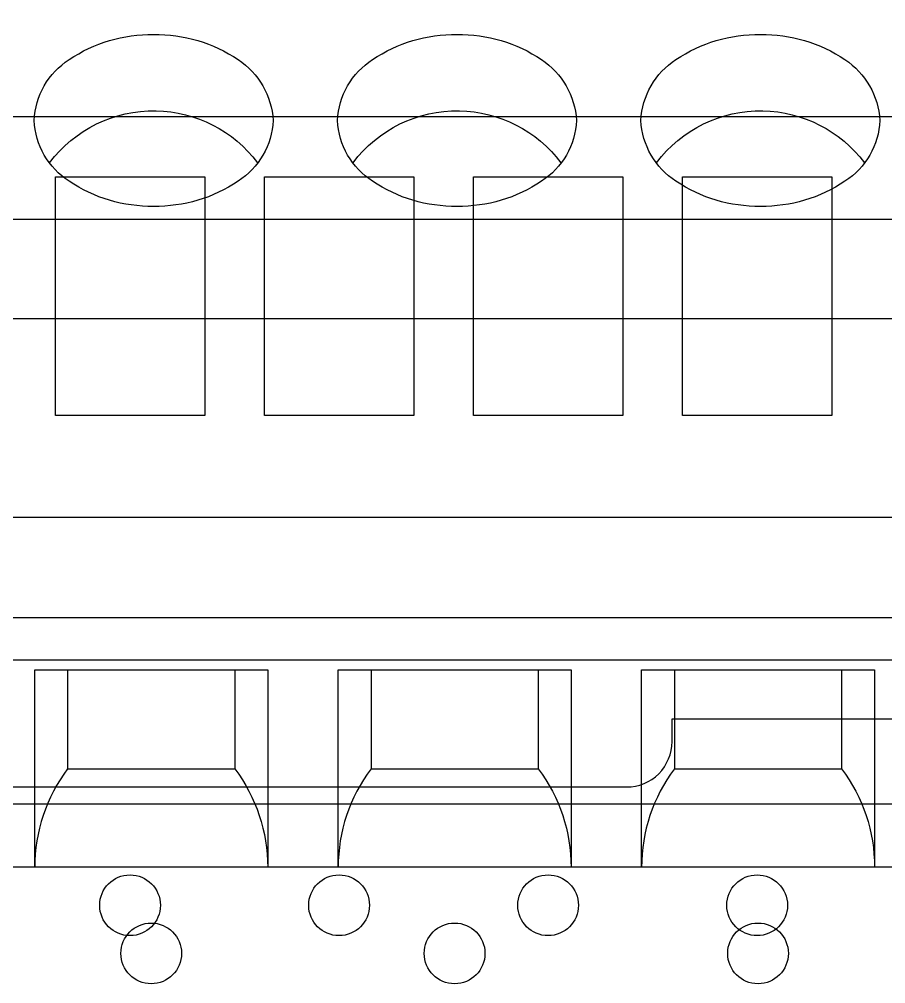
# Model space of a CAD drawing. Extents: x 0.3 to 23.7, y 0.2 to 17.8.
# Drawn here: x 21.615 to 22.187, y 4.332 to 4.968 of the extents above; entities that cross this region are included whole.
import ezdxf

# ---------------------------------------------------------------- set-up
doc = ezdxf.new("R2010")
doc.units = 0
doc.header["$MEASUREMENT"] = 0
for name, color, linetype in [('3_01__0-__EMPTY', 7, 'CONTINUOUS'), ('3_02__B-___3__DI___4__DO__', 7, 'CONTINUOUS'), ('3_03__1-___4__DI___4__DO_E', 7, 'CONTINUOUS'), ('3_04__C-___4__DI___4__DO_F', 7, 'CONTINUOUS'), ('3_05__D-___4__DI___3__DO_E', 7, 'CONTINUOUS'), ('3_06__2A___8__DO__ELECTROM', 7, 'CONTINUOUS'), ('3_07__2B___8__DO__ELECTROM', 7, 'CONTINUOUS'), ('3_08__2C___8__DO_ELECTROME', 7, 'CONTINUOUS'), ('3_09__2D___8__DO_ELECTROME', 7, 'CONTINUOUS'), ('3_10__2G___8__DO_ELECTROME', 7, 'CONTINUOUS'), ('3_11__3-___8__DI', 7, 'CONTINUOUS'), ('3_12__4-___14__DI', 7, 'CONTINUOUS'), ('3_13__5-___8__AI___20_MA_O', 7, 'CONTINUOUS'), ('3_14__6-___4__AI___4__AO__', 7, 'CONTINUOUS'), ('3_15__9-___10__RTD_INPUTS', 7, 'CONTINUOUS')]:
    doc.layers.add(name, color=color, linetype=linetype)

msp = doc.modelspace()

# ---------------------------------------------------------------- linework, layer by layer
at = {"layer": '3_01__0-__EMPTY'}
msp.add_lwpolyline([(21.05054, 4.4619), (22.01576, 4.4619, 0.414214), (22.04565, 4.49178), (22.04565, 4.5069), (22.28565, 4.5069), (22.28565, 4.49178, 0.414214), (22.31554, 4.4619), (22.67326, 4.4619, 0.414973), (22.70315, 4.49178), (22.70315, 5.01201, 0.414973), (22.67326, 5.0419), (22.31554, 5.0419, 0.414214), (22.28565, 5.01201), (22.28565, 4.9969), (22.04565, 4.9969), (22.04565, 5.01201, 0.414214), (22.01576, 5.0419), (21.05054, 5.0419, 0.414214)], format="xyb", dxfattribs=at)
for centre in [(21.70235, 4.35224), (21.90235, 4.35224), (22.10234, 4.35224)]:
    msp.add_circle(centre, 0.02, dxfattribs=at)
at = {"layer": '3_02__B-___3__DI___4__DO__'}
msp.add_lwpolyline([(20.80237, 5.01766), (22.40237, 5.01766), (22.40237, 4.40895), (20.80237, 4.40895)], close=True, dxfattribs=at)
for points in [[(21.6252, 4.90118, -0.244062), (21.64826, 4.94124, -0.154167), (21.70394, 4.95783, -0.154167), (21.75962, 4.94124, -0.236767), (21.78268, 4.90118, -0.24406), (21.75962, 4.86113, -0.154167), (21.70394, 4.84454, -0.154167), (21.64826, 4.86113, -0.244061)], [(21.8252, 4.90118, -0.244062), (21.84826, 4.94124, -0.154167), (21.90394, 4.95783, -0.154167), (21.95962, 4.94124, -0.236767), (21.98268, 4.90118, -0.24406), (21.95962, 4.86113, -0.154167), (21.90394, 4.84454, -0.154167), (21.84826, 4.86113, -0.244061)], [(22.0252, 4.90118, -0.244062), (22.04826, 4.94124, -0.154167), (22.10394, 4.95783, -0.154167), (22.15962, 4.94124, -0.236767), (22.18268, 4.90118, -0.24406), (22.15962, 4.86113, -0.154167), (22.10394, 4.84454, -0.154167), (22.04826, 4.86113, -0.244061)]]:
    msp.add_lwpolyline(points, format="xyb", close=True, dxfattribs=at)
for points in [[(21.63528, 4.87315, -0.001746), (21.63542, 4.87328, -0.240907), (21.70552, 4.90752, -0.231198), (21.77246, 4.87328, -0.005828), (21.77275, 4.87335)], [(21.83528, 4.87315, -0.001746), (21.83542, 4.87328, -0.240907), (21.90552, 4.90752, -0.231198), (21.97246, 4.87328, -0.005828), (21.97275, 4.87335)], [(22.03528, 4.87315, -0.001746), (22.03542, 4.87328, -0.240907), (22.10552, 4.90752, -0.231198), (22.17246, 4.87328, -0.005828), (22.17275, 4.87335)], [(21.64725, 4.53902), (21.64725, 4.47389, 0.162853), (21.62559, 4.40895, 1.944453)], [(21.75748, 4.53902), (21.75748, 4.47389, -0.162853), (21.77914, 4.40895, -1.944453)], [(21.84725, 4.53902), (21.84725, 4.47389, 0.162853), (21.82559, 4.40895, 1.944453)], [(21.95748, 4.53902), (21.95748, 4.47389, -0.162853), (21.97914, 4.40895, -1.944453)], [(22.04725, 4.53902), (22.04725, 4.47389, 0.162853), (22.02559, 4.40895, 1.944453)], [(22.15748, 4.53902), (22.15748, 4.47389, -0.162853), (22.17914, 4.40895, -1.944453)]]:
    msp.add_lwpolyline(points, format="xyb", dxfattribs=at)
for points in [[(20.80237, 4.83606), (22.40237, 4.83606)], [(20.80237, 4.77062), (22.40237, 4.77062)], [(20.80237, 4.57353), (22.40237, 4.57353)], [(20.80237, 4.54569), (22.40237, 4.54569)], [(21.62559, 4.40895), (21.62559, 4.53902), (21.77914, 4.53902), (21.77914, 4.40895)], [(21.82559, 4.40895), (21.82559, 4.53902), (21.97914, 4.53902), (21.97914, 4.40895)], [(22.02559, 4.40895), (22.02559, 4.53902), (22.17914, 4.53902), (22.17914, 4.40895)], [(21.64725, 4.47389), (21.75748, 4.47389)], [(21.84725, 4.47389), (21.95748, 4.47389)], [(22.04725, 4.47389), (22.15748, 4.47389)]]:
    msp.add_lwpolyline(points, dxfattribs=at)
for centre in [(21.70235, 4.35224), (21.90235, 4.35224), (22.10234, 4.35224)]:
    msp.add_circle(centre, 0.02, dxfattribs=at)
at = {"layer": '3_03__1-___4__DI___4__DO_E'}
msp.add_lwpolyline([(20.80237, 5.01766), (22.40237, 5.01766), (22.40237, 4.40895), (20.80237, 4.40895)], close=True, dxfattribs=at)
for points in [[(21.6252, 4.90118, -0.244062), (21.64826, 4.94124, -0.154167), (21.70394, 4.95783, -0.154167), (21.75962, 4.94124, -0.236767), (21.78268, 4.90118, -0.24406), (21.75962, 4.86113, -0.154167), (21.70394, 4.84454, -0.154167), (21.64826, 4.86113, -0.244061)], [(21.8252, 4.90118, -0.244062), (21.84826, 4.94124, -0.154167), (21.90394, 4.95783, -0.154167), (21.95962, 4.94124, -0.236767), (21.98268, 4.90118, -0.24406), (21.95962, 4.86113, -0.154167), (21.90394, 4.84454, -0.154167), (21.84826, 4.86113, -0.244061)], [(22.0252, 4.90118, -0.244062), (22.04826, 4.94124, -0.154167), (22.10394, 4.95783, -0.154167), (22.15962, 4.94124, -0.236767), (22.18268, 4.90118, -0.24406), (22.15962, 4.86113, -0.154167), (22.10394, 4.84454, -0.154167), (22.04826, 4.86113, -0.244061)]]:
    msp.add_lwpolyline(points, format="xyb", close=True, dxfattribs=at)
for points in [[(21.63528, 4.87315, -0.001746), (21.63542, 4.87328, -0.240907), (21.70552, 4.90752, -0.231198), (21.77246, 4.87328, -0.005828), (21.77275, 4.87335)], [(21.83528, 4.87315, -0.001746), (21.83542, 4.87328, -0.240907), (21.90552, 4.90752, -0.231198), (21.97246, 4.87328, -0.005828), (21.97275, 4.87335)], [(22.03528, 4.87315, -0.001746), (22.03542, 4.87328, -0.240907), (22.10552, 4.90752, -0.231198), (22.17246, 4.87328, -0.005828), (22.17275, 4.87335)], [(21.64725, 4.53902), (21.64725, 4.47389, 0.162853), (21.62559, 4.40895, 1.944453)], [(21.75748, 4.53902), (21.75748, 4.47389, -0.162853), (21.77914, 4.40895, -1.944453)], [(21.84725, 4.53902), (21.84725, 4.47389, 0.162853), (21.82559, 4.40895, 1.944453)], [(21.95748, 4.53902), (21.95748, 4.47389, -0.162853), (21.97914, 4.40895, -1.944453)], [(22.04725, 4.53902), (22.04725, 4.47389, 0.162853), (22.02559, 4.40895, 1.944453)], [(22.15748, 4.53902), (22.15748, 4.47389, -0.162853), (22.17914, 4.40895, -1.944453)]]:
    msp.add_lwpolyline(points, format="xyb", dxfattribs=at)
for points in [[(20.80237, 4.83606), (22.40237, 4.83606)], [(20.80237, 4.77062), (22.40237, 4.77062)], [(20.80237, 4.57353), (22.40237, 4.57353)], [(20.80237, 4.54569), (22.40237, 4.54569)], [(21.62559, 4.40895), (21.62559, 4.53902), (21.77914, 4.53902), (21.77914, 4.40895)], [(21.82559, 4.40895), (21.82559, 4.53902), (21.97914, 4.53902), (21.97914, 4.40895)], [(22.02559, 4.40895), (22.02559, 4.53902), (22.17914, 4.53902), (22.17914, 4.40895)], [(21.64725, 4.47389), (21.75748, 4.47389)], [(21.84725, 4.47389), (21.95748, 4.47389)], [(22.04725, 4.47389), (22.15748, 4.47389)]]:
    msp.add_lwpolyline(points, dxfattribs=at)
for centre in [(21.70235, 4.35224), (21.90235, 4.35224), (22.10234, 4.35224)]:
    msp.add_circle(centre, 0.02, dxfattribs=at)
at = {"layer": '3_04__C-___4__DI___4__DO_F'}
msp.add_lwpolyline([(20.80237, 5.01766), (22.40237, 5.01766), (22.40237, 4.40895), (20.80237, 4.40895)], close=True, dxfattribs=at)
for points in [[(21.6252, 4.90118, -0.244062), (21.64826, 4.94124, -0.154167), (21.70394, 4.95783, -0.154167), (21.75962, 4.94124, -0.236767), (21.78268, 4.90118, -0.24406), (21.75962, 4.86113, -0.154167), (21.70394, 4.84454, -0.154167), (21.64826, 4.86113, -0.244061)], [(21.8252, 4.90118, -0.244062), (21.84826, 4.94124, -0.154167), (21.90394, 4.95783, -0.154167), (21.95962, 4.94124, -0.236767), (21.98268, 4.90118, -0.24406), (21.95962, 4.86113, -0.154167), (21.90394, 4.84454, -0.154167), (21.84826, 4.86113, -0.244061)], [(22.0252, 4.90118, -0.244062), (22.04826, 4.94124, -0.154167), (22.10394, 4.95783, -0.154167), (22.15962, 4.94124, -0.236767), (22.18268, 4.90118, -0.24406), (22.15962, 4.86113, -0.154167), (22.10394, 4.84454, -0.154167), (22.04826, 4.86113, -0.244061)]]:
    msp.add_lwpolyline(points, format="xyb", close=True, dxfattribs=at)
for points in [[(21.63528, 4.87315, -0.001746), (21.63542, 4.87328, -0.240907), (21.70552, 4.90752, -0.231198), (21.77246, 4.87328, -0.005828), (21.77275, 4.87335)], [(21.83528, 4.87315, -0.001746), (21.83542, 4.87328, -0.240907), (21.90552, 4.90752, -0.231198), (21.97246, 4.87328, -0.005828), (21.97275, 4.87335)], [(22.03528, 4.87315, -0.001746), (22.03542, 4.87328, -0.240907), (22.10552, 4.90752, -0.231198), (22.17246, 4.87328, -0.005828), (22.17275, 4.87335)], [(21.64725, 4.53902), (21.64725, 4.47389, 0.162853), (21.62559, 4.40895, 1.944453)], [(21.75748, 4.53902), (21.75748, 4.47389, -0.162853), (21.77914, 4.40895, -1.944453)], [(21.84725, 4.53902), (21.84725, 4.47389, 0.162853), (21.82559, 4.40895, 1.944453)], [(21.95748, 4.53902), (21.95748, 4.47389, -0.162853), (21.97914, 4.40895, -1.944453)], [(22.04725, 4.53902), (22.04725, 4.47389, 0.162853), (22.02559, 4.40895, 1.944453)], [(22.15748, 4.53902), (22.15748, 4.47389, -0.162853), (22.17914, 4.40895, -1.944453)]]:
    msp.add_lwpolyline(points, format="xyb", dxfattribs=at)
for points in [[(20.80237, 4.83606), (22.40237, 4.83606)], [(20.80237, 4.77062), (22.40237, 4.77062)], [(20.80237, 4.57353), (22.40237, 4.57353)], [(20.80237, 4.54569), (22.40237, 4.54569)], [(21.62559, 4.40895), (21.62559, 4.53902), (21.77914, 4.53902), (21.77914, 4.40895)], [(21.82559, 4.40895), (21.82559, 4.53902), (21.97914, 4.53902), (21.97914, 4.40895)], [(22.02559, 4.40895), (22.02559, 4.53902), (22.17914, 4.53902), (22.17914, 4.40895)], [(21.64725, 4.47389), (21.75748, 4.47389)], [(21.84725, 4.47389), (21.95748, 4.47389)], [(22.04725, 4.47389), (22.15748, 4.47389)]]:
    msp.add_lwpolyline(points, dxfattribs=at)
for centre in [(21.70235, 4.35224), (21.90235, 4.35224), (22.10234, 4.35224)]:
    msp.add_circle(centre, 0.02, dxfattribs=at)
at = {"layer": '3_05__D-___4__DI___3__DO_E'}
msp.add_lwpolyline([(20.80237, 5.01766), (22.40237, 5.01766), (22.40237, 4.40895), (20.80237, 4.40895)], close=True, dxfattribs=at)
for points in [[(21.6252, 4.90118, -0.244062), (21.64826, 4.94124, -0.154167), (21.70394, 4.95783, -0.154167), (21.75962, 4.94124, -0.236767), (21.78268, 4.90118, -0.24406), (21.75962, 4.86113, -0.154167), (21.70394, 4.84454, -0.154167), (21.64826, 4.86113, -0.244061)], [(21.8252, 4.90118, -0.244062), (21.84826, 4.94124, -0.154167), (21.90394, 4.95783, -0.154167), (21.95962, 4.94124, -0.236767), (21.98268, 4.90118, -0.24406), (21.95962, 4.86113, -0.154167), (21.90394, 4.84454, -0.154167), (21.84826, 4.86113, -0.244061)], [(22.0252, 4.90118, -0.244062), (22.04826, 4.94124, -0.154167), (22.10394, 4.95783, -0.154167), (22.15962, 4.94124, -0.236767), (22.18268, 4.90118, -0.24406), (22.15962, 4.86113, -0.154167), (22.10394, 4.84454, -0.154167), (22.04826, 4.86113, -0.244061)]]:
    msp.add_lwpolyline(points, format="xyb", close=True, dxfattribs=at)
for points in [[(21.63528, 4.87315, -0.001746), (21.63542, 4.87328, -0.240907), (21.70552, 4.90752, -0.231198), (21.77246, 4.87328, -0.005828), (21.77275, 4.87335)], [(21.83528, 4.87315, -0.001746), (21.83542, 4.87328, -0.240907), (21.90552, 4.90752, -0.231198), (21.97246, 4.87328, -0.005828), (21.97275, 4.87335)], [(22.03528, 4.87315, -0.001746), (22.03542, 4.87328, -0.240907), (22.10552, 4.90752, -0.231198), (22.17246, 4.87328, -0.005828), (22.17275, 4.87335)], [(21.64725, 4.53902), (21.64725, 4.47389, 0.162853), (21.62559, 4.40895, 1.944453)], [(21.75748, 4.53902), (21.75748, 4.47389, -0.162853), (21.77914, 4.40895, -1.944453)], [(21.84725, 4.53902), (21.84725, 4.47389, 0.162853), (21.82559, 4.40895, 1.944453)], [(21.95748, 4.53902), (21.95748, 4.47389, -0.162853), (21.97914, 4.40895, -1.944453)], [(22.04725, 4.53902), (22.04725, 4.47389, 0.162853), (22.02559, 4.40895, 1.944453)], [(22.15748, 4.53902), (22.15748, 4.47389, -0.162853), (22.17914, 4.40895, -1.944453)]]:
    msp.add_lwpolyline(points, format="xyb", dxfattribs=at)
for points in [[(20.80237, 4.83606), (22.40237, 4.83606)], [(20.80237, 4.77062), (22.40237, 4.77062)], [(20.80237, 4.57353), (22.40237, 4.57353)], [(20.80237, 4.54569), (22.40237, 4.54569)], [(21.62559, 4.40895), (21.62559, 4.53902), (21.77914, 4.53902), (21.77914, 4.40895)], [(21.82559, 4.40895), (21.82559, 4.53902), (21.97914, 4.53902), (21.97914, 4.40895)], [(22.02559, 4.40895), (22.02559, 4.53902), (22.17914, 4.53902), (22.17914, 4.40895)], [(21.64725, 4.47389), (21.75748, 4.47389)], [(21.84725, 4.47389), (21.95748, 4.47389)], [(22.04725, 4.47389), (22.15748, 4.47389)]]:
    msp.add_lwpolyline(points, dxfattribs=at)
for centre in [(21.70235, 4.35224), (21.90235, 4.35224), (22.10234, 4.35224)]:
    msp.add_circle(centre, 0.02, dxfattribs=at)
at = {"layer": '3_06__2A___8__DO__ELECTROM'}
msp.add_lwpolyline([(20.80237, 5.01766), (22.40237, 5.01766), (22.40237, 4.40895), (20.80237, 4.40895)], close=True, dxfattribs=at)
for points in [[(21.6252, 4.90118, -0.244062), (21.64826, 4.94124, -0.154167), (21.70394, 4.95783, -0.154167), (21.75962, 4.94124, -0.236767), (21.78268, 4.90118, -0.24406), (21.75962, 4.86113, -0.154167), (21.70394, 4.84454, -0.154167), (21.64826, 4.86113, -0.244061)], [(21.8252, 4.90118, -0.244062), (21.84826, 4.94124, -0.154167), (21.90394, 4.95783, -0.154167), (21.95962, 4.94124, -0.236767), (21.98268, 4.90118, -0.24406), (21.95962, 4.86113, -0.154167), (21.90394, 4.84454, -0.154167), (21.84826, 4.86113, -0.244061)], [(22.0252, 4.90118, -0.244062), (22.04826, 4.94124, -0.154167), (22.10394, 4.95783, -0.154167), (22.15962, 4.94124, -0.236767), (22.18268, 4.90118, -0.24406), (22.15962, 4.86113, -0.154167), (22.10394, 4.84454, -0.154167), (22.04826, 4.86113, -0.244061)]]:
    msp.add_lwpolyline(points, format="xyb", close=True, dxfattribs=at)
for points in [[(21.63528, 4.87315, -0.001746), (21.63542, 4.87328, -0.240907), (21.70552, 4.90752, -0.231198), (21.77246, 4.87328, -0.005828), (21.77275, 4.87335)], [(21.83528, 4.87315, -0.001746), (21.83542, 4.87328, -0.240907), (21.90552, 4.90752, -0.231198), (21.97246, 4.87328, -0.005828), (21.97275, 4.87335)], [(22.03528, 4.87315, -0.001746), (22.03542, 4.87328, -0.240907), (22.10552, 4.90752, -0.231198), (22.17246, 4.87328, -0.005828), (22.17275, 4.87335)], [(21.64725, 4.53902), (21.64725, 4.47389, 0.162853), (21.62559, 4.40895, 1.944453)], [(21.75748, 4.53902), (21.75748, 4.47389, -0.162853), (21.77914, 4.40895, -1.944453)], [(21.84725, 4.53902), (21.84725, 4.47389, 0.162853), (21.82559, 4.40895, 1.944453)], [(21.95748, 4.53902), (21.95748, 4.47389, -0.162853), (21.97914, 4.40895, -1.944453)], [(22.04725, 4.53902), (22.04725, 4.47389, 0.162853), (22.02559, 4.40895, 1.944453)], [(22.15748, 4.53902), (22.15748, 4.47389, -0.162853), (22.17914, 4.40895, -1.944453)]]:
    msp.add_lwpolyline(points, format="xyb", dxfattribs=at)
for points in [[(20.80237, 4.83606), (22.40237, 4.83606)], [(20.80237, 4.77062), (22.40237, 4.77062)], [(20.80237, 4.57353), (22.40237, 4.57353)], [(20.80237, 4.54569), (22.40237, 4.54569)], [(21.62559, 4.40895), (21.62559, 4.53902), (21.77914, 4.53902), (21.77914, 4.40895)], [(21.82559, 4.40895), (21.82559, 4.53902), (21.97914, 4.53902), (21.97914, 4.40895)], [(22.02559, 4.40895), (22.02559, 4.53902), (22.17914, 4.53902), (22.17914, 4.40895)], [(21.64725, 4.47389), (21.75748, 4.47389)], [(21.84725, 4.47389), (21.95748, 4.47389)], [(22.04725, 4.47389), (22.15748, 4.47389)]]:
    msp.add_lwpolyline(points, dxfattribs=at)
for centre in [(21.70235, 4.35224), (21.90235, 4.35224), (22.10234, 4.35224)]:
    msp.add_circle(centre, 0.02, dxfattribs=at)
at = {"layer": '3_07__2B___8__DO__ELECTROM'}
msp.add_lwpolyline([(20.80237, 5.01766), (22.40237, 5.01766), (22.40237, 4.40895), (20.80237, 4.40895)], close=True, dxfattribs=at)
for points in [[(21.6252, 4.90118, -0.244062), (21.64826, 4.94124, -0.154167), (21.70394, 4.95783, -0.154167), (21.75962, 4.94124, -0.236767), (21.78268, 4.90118, -0.24406), (21.75962, 4.86113, -0.154167), (21.70394, 4.84454, -0.154167), (21.64826, 4.86113, -0.244061)], [(21.8252, 4.90118, -0.244062), (21.84826, 4.94124, -0.154167), (21.90394, 4.95783, -0.154167), (21.95962, 4.94124, -0.236767), (21.98268, 4.90118, -0.24406), (21.95962, 4.86113, -0.154167), (21.90394, 4.84454, -0.154167), (21.84826, 4.86113, -0.244061)], [(22.0252, 4.90118, -0.244062), (22.04826, 4.94124, -0.154167), (22.10394, 4.95783, -0.154167), (22.15962, 4.94124, -0.236767), (22.18268, 4.90118, -0.24406), (22.15962, 4.86113, -0.154167), (22.10394, 4.84454, -0.154167), (22.04826, 4.86113, -0.244061)]]:
    msp.add_lwpolyline(points, format="xyb", close=True, dxfattribs=at)
for points in [[(21.63528, 4.87315, -0.001746), (21.63542, 4.87328, -0.240907), (21.70552, 4.90752, -0.231198), (21.77246, 4.87328, -0.005828), (21.77275, 4.87335)], [(21.83528, 4.87315, -0.001746), (21.83542, 4.87328, -0.240907), (21.90552, 4.90752, -0.231198), (21.97246, 4.87328, -0.005828), (21.97275, 4.87335)], [(22.03528, 4.87315, -0.001746), (22.03542, 4.87328, -0.240907), (22.10552, 4.90752, -0.231198), (22.17246, 4.87328, -0.005828), (22.17275, 4.87335)], [(21.64725, 4.53902), (21.64725, 4.47389, 0.162853), (21.62559, 4.40895, 1.944453)], [(21.75748, 4.53902), (21.75748, 4.47389, -0.162853), (21.77914, 4.40895, -1.944453)], [(21.84725, 4.53902), (21.84725, 4.47389, 0.162853), (21.82559, 4.40895, 1.944453)], [(21.95748, 4.53902), (21.95748, 4.47389, -0.162853), (21.97914, 4.40895, -1.944453)], [(22.04725, 4.53902), (22.04725, 4.47389, 0.162853), (22.02559, 4.40895, 1.944453)], [(22.15748, 4.53902), (22.15748, 4.47389, -0.162853), (22.17914, 4.40895, -1.944453)]]:
    msp.add_lwpolyline(points, format="xyb", dxfattribs=at)
for points in [[(20.80237, 4.83606), (22.40237, 4.83606)], [(20.80237, 4.77062), (22.40237, 4.77062)], [(20.80237, 4.57353), (22.40237, 4.57353)], [(20.80237, 4.54569), (22.40237, 4.54569)], [(21.62559, 4.40895), (21.62559, 4.53902), (21.77914, 4.53902), (21.77914, 4.40895)], [(21.82559, 4.40895), (21.82559, 4.53902), (21.97914, 4.53902), (21.97914, 4.40895)], [(22.02559, 4.40895), (22.02559, 4.53902), (22.17914, 4.53902), (22.17914, 4.40895)], [(21.64725, 4.47389), (21.75748, 4.47389)], [(21.84725, 4.47389), (21.95748, 4.47389)], [(22.04725, 4.47389), (22.15748, 4.47389)]]:
    msp.add_lwpolyline(points, dxfattribs=at)
for centre in [(21.70235, 4.35224), (21.90235, 4.35224), (22.10234, 4.35224)]:
    msp.add_circle(centre, 0.02, dxfattribs=at)
at = {"layer": '3_08__2C___8__DO_ELECTROME'}
msp.add_lwpolyline([(20.80237, 5.01766), (22.40237, 5.01766), (22.40237, 4.40895), (20.80237, 4.40895)], close=True, dxfattribs=at)
for points in [[(21.6252, 4.90118, -0.244062), (21.64826, 4.94124, -0.154167), (21.70394, 4.95783, -0.154167), (21.75962, 4.94124, -0.236767), (21.78268, 4.90118, -0.24406), (21.75962, 4.86113, -0.154167), (21.70394, 4.84454, -0.154167), (21.64826, 4.86113, -0.244061)], [(21.8252, 4.90118, -0.244062), (21.84826, 4.94124, -0.154167), (21.90394, 4.95783, -0.154167), (21.95962, 4.94124, -0.236767), (21.98268, 4.90118, -0.24406), (21.95962, 4.86113, -0.154167), (21.90394, 4.84454, -0.154167), (21.84826, 4.86113, -0.244061)], [(22.0252, 4.90118, -0.244062), (22.04826, 4.94124, -0.154167), (22.10394, 4.95783, -0.154167), (22.15962, 4.94124, -0.236767), (22.18268, 4.90118, -0.24406), (22.15962, 4.86113, -0.154167), (22.10394, 4.84454, -0.154167), (22.04826, 4.86113, -0.244061)]]:
    msp.add_lwpolyline(points, format="xyb", close=True, dxfattribs=at)
for points in [[(21.63528, 4.87315, -0.001746), (21.63542, 4.87328, -0.240907), (21.70552, 4.90752, -0.231198), (21.77246, 4.87328, -0.005828), (21.77275, 4.87335)], [(21.83528, 4.87315, -0.001746), (21.83542, 4.87328, -0.240907), (21.90552, 4.90752, -0.231198), (21.97246, 4.87328, -0.005828), (21.97275, 4.87335)], [(22.03528, 4.87315, -0.001746), (22.03542, 4.87328, -0.240907), (22.10552, 4.90752, -0.231198), (22.17246, 4.87328, -0.005828), (22.17275, 4.87335)], [(21.64725, 4.53902), (21.64725, 4.47389, 0.162853), (21.62559, 4.40895, 1.944453)], [(21.75748, 4.53902), (21.75748, 4.47389, -0.162853), (21.77914, 4.40895, -1.944453)], [(21.84725, 4.53902), (21.84725, 4.47389, 0.162853), (21.82559, 4.40895, 1.944453)], [(21.95748, 4.53902), (21.95748, 4.47389, -0.162853), (21.97914, 4.40895, -1.944453)], [(22.04725, 4.53902), (22.04725, 4.47389, 0.162853), (22.02559, 4.40895, 1.944453)], [(22.15748, 4.53902), (22.15748, 4.47389, -0.162853), (22.17914, 4.40895, -1.944453)]]:
    msp.add_lwpolyline(points, format="xyb", dxfattribs=at)
for points in [[(20.80237, 4.83606), (22.40237, 4.83606)], [(20.80237, 4.77062), (22.40237, 4.77062)], [(20.80237, 4.57353), (22.40237, 4.57353)], [(20.80237, 4.54569), (22.40237, 4.54569)], [(21.62559, 4.40895), (21.62559, 4.53902), (21.77914, 4.53902), (21.77914, 4.40895)], [(21.82559, 4.40895), (21.82559, 4.53902), (21.97914, 4.53902), (21.97914, 4.40895)], [(22.02559, 4.40895), (22.02559, 4.53902), (22.17914, 4.53902), (22.17914, 4.40895)], [(21.64725, 4.47389), (21.75748, 4.47389)], [(21.84725, 4.47389), (21.95748, 4.47389)], [(22.04725, 4.47389), (22.15748, 4.47389)]]:
    msp.add_lwpolyline(points, dxfattribs=at)
for centre in [(21.70235, 4.35224), (21.90235, 4.35224), (22.10234, 4.35224)]:
    msp.add_circle(centre, 0.02, dxfattribs=at)
at = {"layer": '3_09__2D___8__DO_ELECTROME'}
msp.add_lwpolyline([(20.80237, 5.01766), (22.40237, 5.01766), (22.40237, 4.40895), (20.80237, 4.40895)], close=True, dxfattribs=at)
for points in [[(21.6252, 4.90118, -0.244062), (21.64826, 4.94124, -0.154167), (21.70394, 4.95783, -0.154167), (21.75962, 4.94124, -0.236767), (21.78268, 4.90118, -0.24406), (21.75962, 4.86113, -0.154167), (21.70394, 4.84454, -0.154167), (21.64826, 4.86113, -0.244061)], [(21.8252, 4.90118, -0.244062), (21.84826, 4.94124, -0.154167), (21.90394, 4.95783, -0.154167), (21.95962, 4.94124, -0.236767), (21.98268, 4.90118, -0.24406), (21.95962, 4.86113, -0.154167), (21.90394, 4.84454, -0.154167), (21.84826, 4.86113, -0.244061)], [(22.0252, 4.90118, -0.244062), (22.04826, 4.94124, -0.154167), (22.10394, 4.95783, -0.154167), (22.15962, 4.94124, -0.236767), (22.18268, 4.90118, -0.24406), (22.15962, 4.86113, -0.154167), (22.10394, 4.84454, -0.154167), (22.04826, 4.86113, -0.244061)]]:
    msp.add_lwpolyline(points, format="xyb", close=True, dxfattribs=at)
for points in [[(21.63528, 4.87315, -0.001746), (21.63542, 4.87328, -0.240907), (21.70552, 4.90752, -0.231198), (21.77246, 4.87328, -0.005828), (21.77275, 4.87335)], [(21.83528, 4.87315, -0.001746), (21.83542, 4.87328, -0.240907), (21.90552, 4.90752, -0.231198), (21.97246, 4.87328, -0.005828), (21.97275, 4.87335)], [(22.03528, 4.87315, -0.001746), (22.03542, 4.87328, -0.240907), (22.10552, 4.90752, -0.231198), (22.17246, 4.87328, -0.005828), (22.17275, 4.87335)], [(21.64725, 4.53902), (21.64725, 4.47389, 0.162853), (21.62559, 4.40895, 1.944453)], [(21.75748, 4.53902), (21.75748, 4.47389, -0.162853), (21.77914, 4.40895, -1.944453)], [(21.84725, 4.53902), (21.84725, 4.47389, 0.162853), (21.82559, 4.40895, 1.944453)], [(21.95748, 4.53902), (21.95748, 4.47389, -0.162853), (21.97914, 4.40895, -1.944453)], [(22.04725, 4.53902), (22.04725, 4.47389, 0.162853), (22.02559, 4.40895, 1.944453)], [(22.15748, 4.53902), (22.15748, 4.47389, -0.162853), (22.17914, 4.40895, -1.944453)]]:
    msp.add_lwpolyline(points, format="xyb", dxfattribs=at)
for points in [[(20.80237, 4.83606), (22.40237, 4.83606)], [(20.80237, 4.77062), (22.40237, 4.77062)], [(20.80237, 4.57353), (22.40237, 4.57353)], [(20.80237, 4.54569), (22.40237, 4.54569)], [(21.62559, 4.40895), (21.62559, 4.53902), (21.77914, 4.53902), (21.77914, 4.40895)], [(21.82559, 4.40895), (21.82559, 4.53902), (21.97914, 4.53902), (21.97914, 4.40895)], [(22.02559, 4.40895), (22.02559, 4.53902), (22.17914, 4.53902), (22.17914, 4.40895)], [(21.64725, 4.47389), (21.75748, 4.47389)], [(21.84725, 4.47389), (21.95748, 4.47389)], [(22.04725, 4.47389), (22.15748, 4.47389)]]:
    msp.add_lwpolyline(points, dxfattribs=at)
for centre in [(21.70235, 4.35224), (21.90235, 4.35224), (22.10234, 4.35224)]:
    msp.add_circle(centre, 0.02, dxfattribs=at)
at = {"layer": '3_10__2G___8__DO_ELECTROME'}
msp.add_lwpolyline([(20.80237, 5.01766), (22.40237, 5.01766), (22.40237, 4.40895), (20.80237, 4.40895)], close=True, dxfattribs=at)
for points in [[(21.6252, 4.90118, -0.244062), (21.64826, 4.94124, -0.154167), (21.70394, 4.95783, -0.154167), (21.75962, 4.94124, -0.236767), (21.78268, 4.90118, -0.24406), (21.75962, 4.86113, -0.154167), (21.70394, 4.84454, -0.154167), (21.64826, 4.86113, -0.244061)], [(21.8252, 4.90118, -0.244062), (21.84826, 4.94124, -0.154167), (21.90394, 4.95783, -0.154167), (21.95962, 4.94124, -0.236767), (21.98268, 4.90118, -0.24406), (21.95962, 4.86113, -0.154167), (21.90394, 4.84454, -0.154167), (21.84826, 4.86113, -0.244061)], [(22.0252, 4.90118, -0.244062), (22.04826, 4.94124, -0.154167), (22.10394, 4.95783, -0.154167), (22.15962, 4.94124, -0.236767), (22.18268, 4.90118, -0.24406), (22.15962, 4.86113, -0.154167), (22.10394, 4.84454, -0.154167), (22.04826, 4.86113, -0.244061)]]:
    msp.add_lwpolyline(points, format="xyb", close=True, dxfattribs=at)
for points in [[(21.63528, 4.87315, -0.001746), (21.63542, 4.87328, -0.240907), (21.70552, 4.90752, -0.231198), (21.77246, 4.87328, -0.005828), (21.77275, 4.87335)], [(21.83528, 4.87315, -0.001746), (21.83542, 4.87328, -0.240907), (21.90552, 4.90752, -0.231198), (21.97246, 4.87328, -0.005828), (21.97275, 4.87335)], [(22.03528, 4.87315, -0.001746), (22.03542, 4.87328, -0.240907), (22.10552, 4.90752, -0.231198), (22.17246, 4.87328, -0.005828), (22.17275, 4.87335)], [(21.64725, 4.53902), (21.64725, 4.47389, 0.162853), (21.62559, 4.40895, 1.944453)], [(21.75748, 4.53902), (21.75748, 4.47389, -0.162853), (21.77914, 4.40895, -1.944453)], [(21.84725, 4.53902), (21.84725, 4.47389, 0.162853), (21.82559, 4.40895, 1.944453)], [(21.95748, 4.53902), (21.95748, 4.47389, -0.162853), (21.97914, 4.40895, -1.944453)], [(22.04725, 4.53902), (22.04725, 4.47389, 0.162853), (22.02559, 4.40895, 1.944453)], [(22.15748, 4.53902), (22.15748, 4.47389, -0.162853), (22.17914, 4.40895, -1.944453)]]:
    msp.add_lwpolyline(points, format="xyb", dxfattribs=at)
for points in [[(20.80237, 4.83606), (22.40237, 4.83606)], [(20.80237, 4.77062), (22.40237, 4.77062)], [(20.80237, 4.57353), (22.40237, 4.57353)], [(20.80237, 4.54569), (22.40237, 4.54569)], [(21.62559, 4.40895), (21.62559, 4.53902), (21.77914, 4.53902), (21.77914, 4.40895)], [(21.82559, 4.40895), (21.82559, 4.53902), (21.97914, 4.53902), (21.97914, 4.40895)], [(22.02559, 4.40895), (22.02559, 4.53902), (22.17914, 4.53902), (22.17914, 4.40895)], [(21.64725, 4.47389), (21.75748, 4.47389)], [(21.84725, 4.47389), (21.95748, 4.47389)], [(22.04725, 4.47389), (22.15748, 4.47389)]]:
    msp.add_lwpolyline(points, dxfattribs=at)
for centre in [(21.70235, 4.35224), (21.90235, 4.35224), (22.10234, 4.35224)]:
    msp.add_circle(centre, 0.02, dxfattribs=at)
at = {"layer": '3_11__3-___8__DI'}
msp.add_lwpolyline([(20.80237, 5.01766), (22.40237, 5.01766), (22.40237, 4.40895), (20.80237, 4.40895)], close=True, dxfattribs=at)
for points in [[(21.6252, 4.90118, -0.244062), (21.64826, 4.94124, -0.154167), (21.70394, 4.95783, -0.154167), (21.75962, 4.94124, -0.236767), (21.78268, 4.90118, -0.24406), (21.75962, 4.86113, -0.154167), (21.70394, 4.84454, -0.154167), (21.64826, 4.86113, -0.244061)], [(21.8252, 4.90118, -0.244062), (21.84826, 4.94124, -0.154167), (21.90394, 4.95783, -0.154167), (21.95962, 4.94124, -0.236767), (21.98268, 4.90118, -0.24406), (21.95962, 4.86113, -0.154167), (21.90394, 4.84454, -0.154167), (21.84826, 4.86113, -0.244061)], [(22.0252, 4.90118, -0.244062), (22.04826, 4.94124, -0.154167), (22.10394, 4.95783, -0.154167), (22.15962, 4.94124, -0.236767), (22.18268, 4.90118, -0.24406), (22.15962, 4.86113, -0.154167), (22.10394, 4.84454, -0.154167), (22.04826, 4.86113, -0.244061)]]:
    msp.add_lwpolyline(points, format="xyb", close=True, dxfattribs=at)
for points in [[(21.63528, 4.87315, -0.001746), (21.63542, 4.87328, -0.240907), (21.70552, 4.90752, -0.231198), (21.77246, 4.87328, -0.005828), (21.77275, 4.87335)], [(21.83528, 4.87315, -0.001746), (21.83542, 4.87328, -0.240907), (21.90552, 4.90752, -0.231198), (21.97246, 4.87328, -0.005828), (21.97275, 4.87335)], [(22.03528, 4.87315, -0.001746), (22.03542, 4.87328, -0.240907), (22.10552, 4.90752, -0.231198), (22.17246, 4.87328, -0.005828), (22.17275, 4.87335)], [(21.64725, 4.53902), (21.64725, 4.47389, 0.162853), (21.62559, 4.40895, 1.944453)], [(21.75748, 4.53902), (21.75748, 4.47389, -0.162853), (21.77914, 4.40895, -1.944453)], [(21.84725, 4.53902), (21.84725, 4.47389, 0.162853), (21.82559, 4.40895, 1.944453)], [(21.95748, 4.53902), (21.95748, 4.47389, -0.162853), (21.97914, 4.40895, -1.944453)], [(22.04725, 4.53902), (22.04725, 4.47389, 0.162853), (22.02559, 4.40895, 1.944453)], [(22.15748, 4.53902), (22.15748, 4.47389, -0.162853), (22.17914, 4.40895, -1.944453)]]:
    msp.add_lwpolyline(points, format="xyb", dxfattribs=at)
for points in [[(20.80237, 4.83606), (22.40237, 4.83606)], [(20.80237, 4.77062), (22.40237, 4.77062)], [(20.80237, 4.57353), (22.40237, 4.57353)], [(20.80237, 4.54569), (22.40237, 4.54569)], [(21.62559, 4.40895), (21.62559, 4.53902), (21.77914, 4.53902), (21.77914, 4.40895)], [(21.82559, 4.40895), (21.82559, 4.53902), (21.97914, 4.53902), (21.97914, 4.40895)], [(22.02559, 4.40895), (22.02559, 4.53902), (22.17914, 4.53902), (22.17914, 4.40895)], [(21.64725, 4.47389), (21.75748, 4.47389)], [(21.84725, 4.47389), (21.95748, 4.47389)], [(22.04725, 4.47389), (22.15748, 4.47389)]]:
    msp.add_lwpolyline(points, dxfattribs=at)
for centre in [(21.70235, 4.35224), (21.90235, 4.35224), (22.10234, 4.35224)]:
    msp.add_circle(centre, 0.02, dxfattribs=at)
at = {"layer": '3_12__4-___14__DI'}
msp.add_lwpolyline([(20.80237, 5.01766), (22.40237, 5.01766), (22.40237, 4.40895), (20.80237, 4.40895)], close=True, dxfattribs=at)
for points in [[(21.6252, 4.90118, -0.244062), (21.64826, 4.94124, -0.154167), (21.70394, 4.95783, -0.154167), (21.75962, 4.94124, -0.236767), (21.78268, 4.90118, -0.24406), (21.75962, 4.86113, -0.154167), (21.70394, 4.84454, -0.154167), (21.64826, 4.86113, -0.244061)], [(21.8252, 4.90118, -0.244062), (21.84826, 4.94124, -0.154167), (21.90394, 4.95783, -0.154167), (21.95962, 4.94124, -0.236767), (21.98268, 4.90118, -0.24406), (21.95962, 4.86113, -0.154167), (21.90394, 4.84454, -0.154167), (21.84826, 4.86113, -0.244061)], [(22.0252, 4.90118, -0.244062), (22.04826, 4.94124, -0.154167), (22.10394, 4.95783, -0.154167), (22.15962, 4.94124, -0.236767), (22.18268, 4.90118, -0.24406), (22.15962, 4.86113, -0.154167), (22.10394, 4.84454, -0.154167), (22.04826, 4.86113, -0.244061)]]:
    msp.add_lwpolyline(points, format="xyb", close=True, dxfattribs=at)
for points in [[(21.63528, 4.87315, -0.001746), (21.63542, 4.87328, -0.240907), (21.70552, 4.90752, -0.231198), (21.77246, 4.87328, -0.005828), (21.77275, 4.87335)], [(21.83528, 4.87315, -0.001746), (21.83542, 4.87328, -0.240907), (21.90552, 4.90752, -0.231198), (21.97246, 4.87328, -0.005828), (21.97275, 4.87335)], [(22.03528, 4.87315, -0.001746), (22.03542, 4.87328, -0.240907), (22.10552, 4.90752, -0.231198), (22.17246, 4.87328, -0.005828), (22.17275, 4.87335)], [(21.64725, 4.53902), (21.64725, 4.47389, 0.162853), (21.62559, 4.40895, 1.944453)], [(21.75748, 4.53902), (21.75748, 4.47389, -0.162853), (21.77914, 4.40895, -1.944453)], [(21.84725, 4.53902), (21.84725, 4.47389, 0.162853), (21.82559, 4.40895, 1.944453)], [(21.95748, 4.53902), (21.95748, 4.47389, -0.162853), (21.97914, 4.40895, -1.944453)], [(22.04725, 4.53902), (22.04725, 4.47389, 0.162853), (22.02559, 4.40895, 1.944453)], [(22.15748, 4.53902), (22.15748, 4.47389, -0.162853), (22.17914, 4.40895, -1.944453)]]:
    msp.add_lwpolyline(points, format="xyb", dxfattribs=at)
for points in [[(20.80237, 4.83606), (22.40237, 4.83606)], [(20.80237, 4.77062), (22.40237, 4.77062)], [(20.80237, 4.57353), (22.40237, 4.57353)], [(20.80237, 4.54569), (22.40237, 4.54569)], [(21.62559, 4.40895), (21.62559, 4.53902), (21.77914, 4.53902), (21.77914, 4.40895)], [(21.82559, 4.40895), (21.82559, 4.53902), (21.97914, 4.53902), (21.97914, 4.40895)], [(22.02559, 4.40895), (22.02559, 4.53902), (22.17914, 4.53902), (22.17914, 4.40895)], [(21.64725, 4.47389), (21.75748, 4.47389)], [(21.84725, 4.47389), (21.95748, 4.47389)], [(22.04725, 4.47389), (22.15748, 4.47389)]]:
    msp.add_lwpolyline(points, dxfattribs=at)
for centre in [(21.70235, 4.35224), (21.90235, 4.35224), (22.10234, 4.35224)]:
    msp.add_circle(centre, 0.02, dxfattribs=at)
at = {"layer": '3_13__5-___8__AI___20_MA_O'}
msp.add_lwpolyline([(20.80237, 5.01766), (22.40237, 5.01766), (22.40237, 4.40895), (20.80237, 4.40895)], close=True, dxfattribs=at)
for points in [[(21.6252, 4.90118, -0.244062), (21.64826, 4.94124, -0.154167), (21.70394, 4.95783, -0.154167), (21.75962, 4.94124, -0.236767), (21.78268, 4.90118, -0.24406), (21.75962, 4.86113, -0.154167), (21.70394, 4.84454, -0.154167), (21.64826, 4.86113, -0.244061)], [(21.8252, 4.90118, -0.244062), (21.84826, 4.94124, -0.154167), (21.90394, 4.95783, -0.154167), (21.95962, 4.94124, -0.236767), (21.98268, 4.90118, -0.24406), (21.95962, 4.86113, -0.154167), (21.90394, 4.84454, -0.154167), (21.84826, 4.86113, -0.244061)], [(22.0252, 4.90118, -0.244062), (22.04826, 4.94124, -0.154167), (22.10394, 4.95783, -0.154167), (22.15962, 4.94124, -0.236767), (22.18268, 4.90118, -0.24406), (22.15962, 4.86113, -0.154167), (22.10394, 4.84454, -0.154167), (22.04826, 4.86113, -0.244061)]]:
    msp.add_lwpolyline(points, format="xyb", close=True, dxfattribs=at)
for points in [[(21.63528, 4.87315, -0.001746), (21.63542, 4.87328, -0.240907), (21.70552, 4.90752, -0.231198), (21.77246, 4.87328, -0.005828), (21.77275, 4.87335)], [(21.83528, 4.87315, -0.001746), (21.83542, 4.87328, -0.240907), (21.90552, 4.90752, -0.231198), (21.97246, 4.87328, -0.005828), (21.97275, 4.87335)], [(22.03528, 4.87315, -0.001746), (22.03542, 4.87328, -0.240907), (22.10552, 4.90752, -0.231198), (22.17246, 4.87328, -0.005828), (22.17275, 4.87335)], [(21.64725, 4.53902), (21.64725, 4.47389, 0.162853), (21.62559, 4.40895, 1.944453)], [(21.75748, 4.53902), (21.75748, 4.47389, -0.162853), (21.77914, 4.40895, -1.944453)], [(21.84725, 4.53902), (21.84725, 4.47389, 0.162853), (21.82559, 4.40895, 1.944453)], [(21.95748, 4.53902), (21.95748, 4.47389, -0.162853), (21.97914, 4.40895, -1.944453)], [(22.04725, 4.53902), (22.04725, 4.47389, 0.162853), (22.02559, 4.40895, 1.944453)], [(22.15748, 4.53902), (22.15748, 4.47389, -0.162853), (22.17914, 4.40895, -1.944453)]]:
    msp.add_lwpolyline(points, format="xyb", dxfattribs=at)
for points in [[(20.80237, 4.83606), (22.40237, 4.83606)], [(20.80237, 4.77062), (22.40237, 4.77062)], [(20.80237, 4.57353), (22.40237, 4.57353)], [(20.80237, 4.54569), (22.40237, 4.54569)], [(21.62559, 4.40895), (21.62559, 4.53902), (21.77914, 4.53902), (21.77914, 4.40895)], [(21.82559, 4.40895), (21.82559, 4.53902), (21.97914, 4.53902), (21.97914, 4.40895)], [(22.02559, 4.40895), (22.02559, 4.53902), (22.17914, 4.53902), (22.17914, 4.40895)], [(21.64725, 4.47389), (21.75748, 4.47389)], [(21.84725, 4.47389), (21.95748, 4.47389)], [(22.04725, 4.47389), (22.15748, 4.47389)]]:
    msp.add_lwpolyline(points, dxfattribs=at)
for centre in [(21.70235, 4.35224), (21.90235, 4.35224), (22.10234, 4.35224)]:
    msp.add_circle(centre, 0.02, dxfattribs=at)
at = {"layer": '3_14__6-___4__AI___4__AO__'}
msp.add_lwpolyline([(20.80237, 5.01766), (22.40237, 5.01766), (22.40237, 4.40895), (20.80237, 4.40895)], close=True, dxfattribs=at)
for points in [[(21.6252, 4.90118, -0.244062), (21.64826, 4.94124, -0.154167), (21.70394, 4.95783, -0.154167), (21.75962, 4.94124, -0.236767), (21.78268, 4.90118, -0.24406), (21.75962, 4.86113, -0.154167), (21.70394, 4.84454, -0.154167), (21.64826, 4.86113, -0.244061)], [(21.8252, 4.90118, -0.244062), (21.84826, 4.94124, -0.154167), (21.90394, 4.95783, -0.154167), (21.95962, 4.94124, -0.236767), (21.98268, 4.90118, -0.24406), (21.95962, 4.86113, -0.154167), (21.90394, 4.84454, -0.154167), (21.84826, 4.86113, -0.244061)], [(22.0252, 4.90118, -0.244062), (22.04826, 4.94124, -0.154167), (22.10394, 4.95783, -0.154167), (22.15962, 4.94124, -0.236767), (22.18268, 4.90118, -0.24406), (22.15962, 4.86113, -0.154167), (22.10394, 4.84454, -0.154167), (22.04826, 4.86113, -0.244061)]]:
    msp.add_lwpolyline(points, format="xyb", close=True, dxfattribs=at)
for points in [[(21.63528, 4.87315, -0.001746), (21.63542, 4.87328, -0.240907), (21.70552, 4.90752, -0.231198), (21.77246, 4.87328, -0.005828), (21.77275, 4.87335)], [(21.83528, 4.87315, -0.001746), (21.83542, 4.87328, -0.240907), (21.90552, 4.90752, -0.231198), (21.97246, 4.87328, -0.005828), (21.97275, 4.87335)], [(22.03528, 4.87315, -0.001746), (22.03542, 4.87328, -0.240907), (22.10552, 4.90752, -0.231198), (22.17246, 4.87328, -0.005828), (22.17275, 4.87335)], [(21.64725, 4.53902), (21.64725, 4.47389, 0.162853), (21.62559, 4.40895, 1.944453)], [(21.75748, 4.53902), (21.75748, 4.47389, -0.162853), (21.77914, 4.40895, -1.944453)], [(21.84725, 4.53902), (21.84725, 4.47389, 0.162853), (21.82559, 4.40895, 1.944453)], [(21.95748, 4.53902), (21.95748, 4.47389, -0.162853), (21.97914, 4.40895, -1.944453)], [(22.04725, 4.53902), (22.04725, 4.47389, 0.162853), (22.02559, 4.40895, 1.944453)], [(22.15748, 4.53902), (22.15748, 4.47389, -0.162853), (22.17914, 4.40895, -1.944453)]]:
    msp.add_lwpolyline(points, format="xyb", dxfattribs=at)
for points in [[(20.80237, 4.83606), (22.40237, 4.83606)], [(20.80237, 4.77062), (22.40237, 4.77062)], [(20.80237, 4.57353), (22.40237, 4.57353)], [(20.80237, 4.54569), (22.40237, 4.54569)], [(21.62559, 4.40895), (21.62559, 4.53902), (21.77914, 4.53902), (21.77914, 4.40895)], [(21.82559, 4.40895), (21.82559, 4.53902), (21.97914, 4.53902), (21.97914, 4.40895)], [(22.02559, 4.40895), (22.02559, 4.53902), (22.17914, 4.53902), (22.17914, 4.40895)], [(21.64725, 4.47389), (21.75748, 4.47389)], [(21.84725, 4.47389), (21.95748, 4.47389)], [(22.04725, 4.47389), (22.15748, 4.47389)]]:
    msp.add_lwpolyline(points, dxfattribs=at)
for centre in [(21.70235, 4.35224), (21.90235, 4.35224), (22.10234, 4.35224)]:
    msp.add_circle(centre, 0.02, dxfattribs=at)
at = {"layer": '3_15__9-___10__RTD_INPUTS'}
for points in [[(20.50728, 4.45071), (22.5939, 4.45071), (22.5939, 4.90346), (20.50728, 4.90346)], [(21.63917, 4.86409), (21.7376, 4.86409), (21.7376, 4.70661), (21.63917, 4.70661)], [(21.77697, 4.86409), (21.87539, 4.86409), (21.87539, 4.70661), (21.77697, 4.70661)], [(21.91476, 4.86409), (22.01319, 4.86409), (22.01319, 4.70661), (21.91476, 4.70661)], [(22.05256, 4.86409), (22.15098, 4.86409), (22.15098, 4.70661), (22.05256, 4.70661)]]:
    msp.add_lwpolyline(points, close=True, dxfattribs=at)
msp.add_lwpolyline([(20.50728, 4.63969), (22.5939, 4.63969)], dxfattribs=at)
for centre in [(21.68839, 4.38395), (21.82618, 4.38395), (21.96398, 4.38395), (22.10177, 4.38395)]:
    msp.add_circle(centre, 0.02001, dxfattribs=at)

doc.saveas('drawing.dxf')
